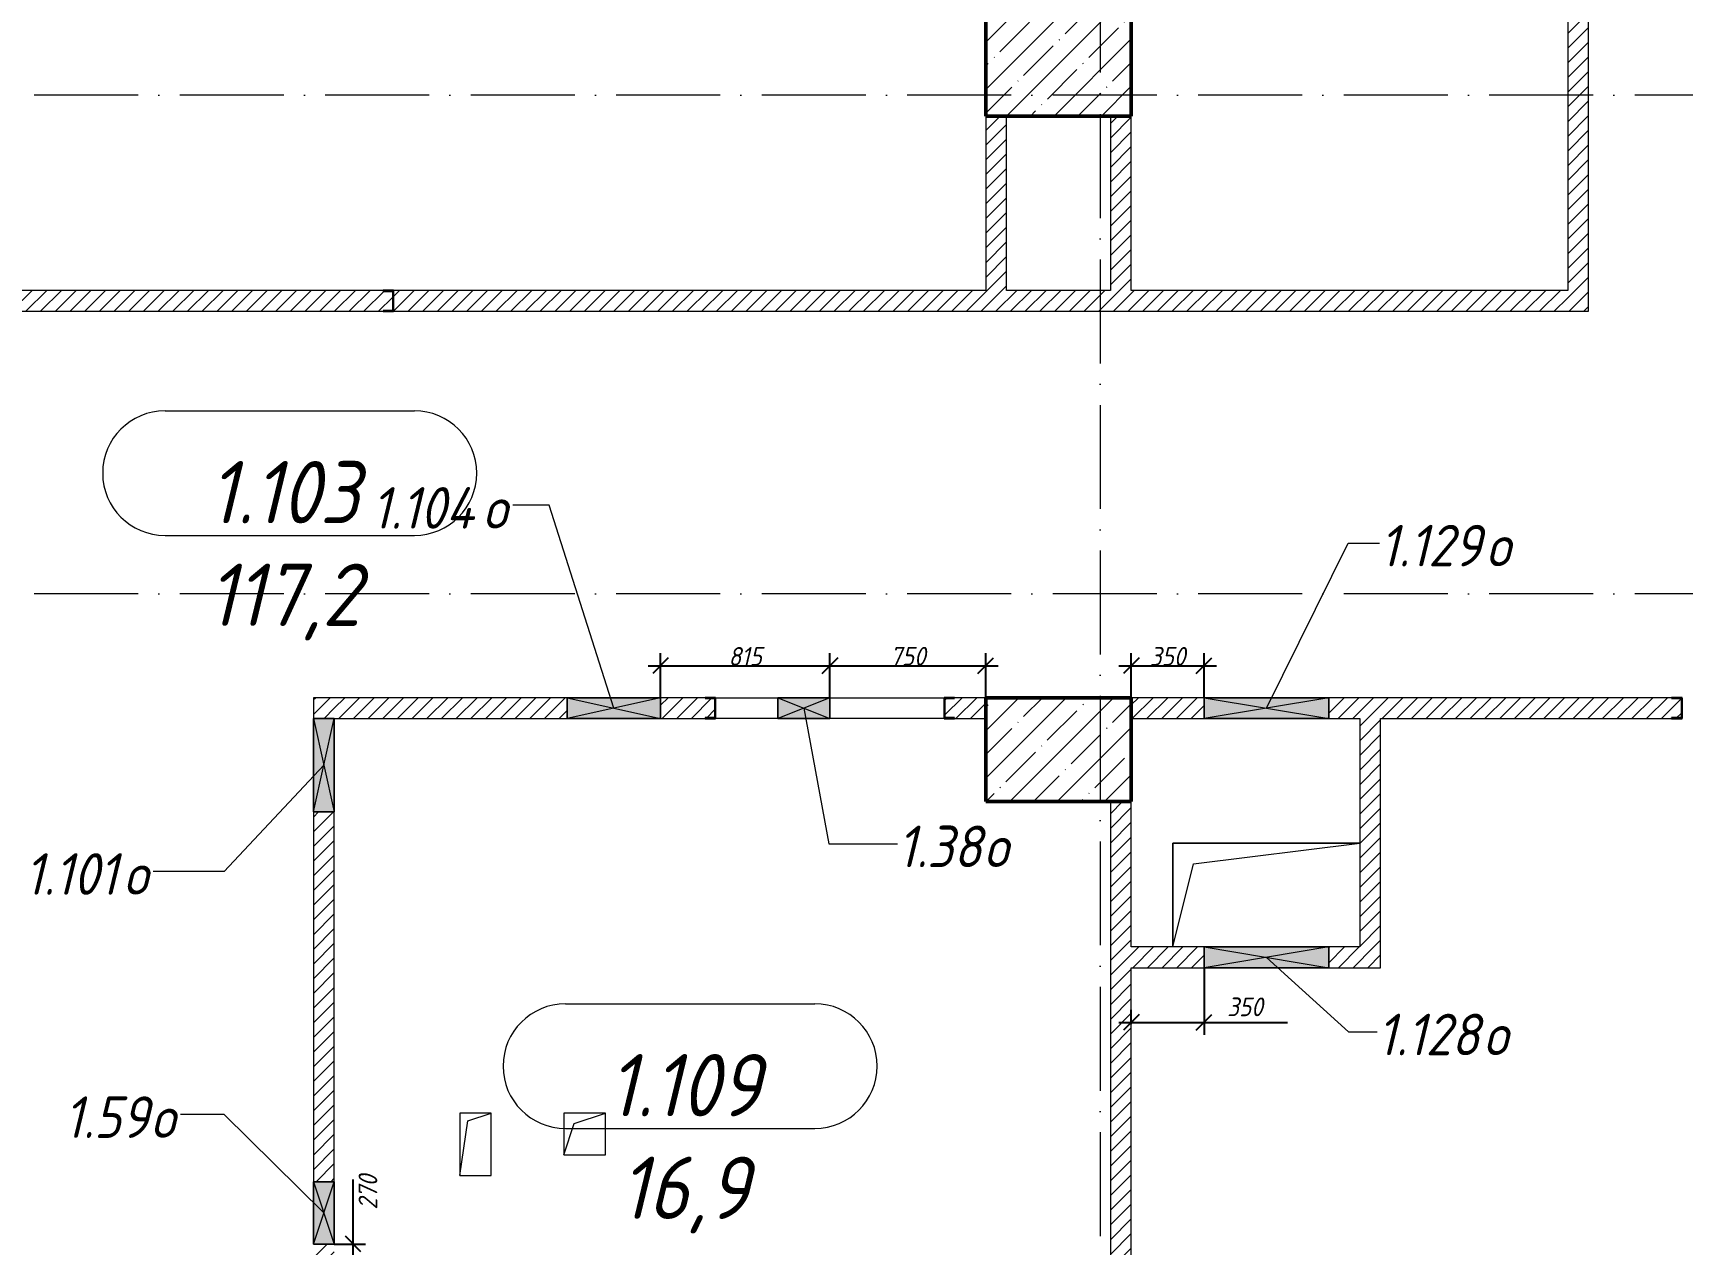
# Model space of a CAD drawing. Header units: millimetres. Extents: x -606178 to 312196, y -19338 to 632709.
# Drawn here: x -341865 to -333931, y 516245 to 522075 of the extents above; entities that cross this region are included whole.
import ezdxf

# ---------------------------------------------------------------- set-up
doc = ezdxf.new("R2010")
doc.units = ezdxf.units.MM
doc.linetypes.add('50_200_ШТРИХ_1Т_ш5_п1_п1_', pattern=[700, 500, -100, 0, -100])
for name, color, linetype, lineweight in [('A-____-____-DIMS', 7, 'Continuous', 9), ('A-DETL-GENF-OTLN', 7, 'Continuous', 9), ('A-FLOR-____-OTLN', 7, 'Continuous', 9), ('A-GENM-____-MCUT', 7, 'Continuous', 25), ('A-GENM-____-OTLN', 7, 'Continuous', 9), ('A-GENM-____-OTLN-1', 7, 'Continuous', 25), ('A-GLAZ-____-IDEN', 7, 'Continuous', 9), ('A-GLAZ-____-OTLN', 7, 'Continuous', 9), ('A-WALL-____-PATT-1', 7, 'Continuous', 9), ('A-WALL-FNSH-MCUT-1', 7, 'Continuous', 9), ('I-WALL-____-OTLN', 7, 'Continuous', 9), ('S-COLS-____-MCUT', 7, 'Continuous', 50), ('S-COLS-____-OTLN', 7, 'Continuous', 9), ('S-GRID-____-OTLN-1', 7, '50_200_ШТРИХ_1Т_ш5_п1_п1_', 9)]:
    doc.layers.add(name, color=color, linetype=linetype, lineweight=lineweight)
doc.layers.add('A-AREA-IDEN-1', color=7, linetype='Continuous', lineweight=9, true_color=0x000000)
doc.styles.add('ISOCPEUR_I', font='isocpeui.ttf', dxfattribs={"width": 0.9, "height": 2.5})
doc.styles.add('ISOCPEUR_I_11', font='isocpeui.ttf', dxfattribs={"width": 0.9, "height": 200})
doc.styles.add('ISOCPEUR_I_7', font='isocpeui.ttf', dxfattribs={"width": 0.9, "height": 90})
doc.dimstyles.new('ISO-1_8_0_9К_СРЕДНИЙ_Кладочные_1', dxfattribs={"dimscale": 304.8, "dimtxt": 89.638306, "dimasz": 0.246063, "dimexe": 0.19685, "dimexo": 0, "dimgap": 0, "dimtad": 1, "dimdec": 3, "dimrnd": 0.001, "dimdsep": 46, "dimtxsty": 'ISOCPEUR_I_7', "dimblk1": 'OBLIQUE', "dimblk2": 'OBLIQUE', "dimsah": 1, "dimcen": 0.09, "dimdle": 0.19685, "dimazin": 0, "dimtfac": 1, "dimtdec": 4, "dimtix": 1, "dimtmove": 0, "dimatfit": 3, "dimfxl": 1, "dimtvp": 1, "dimtolj": 1, "dimtzin": 0, "dimarcsym": 2})
doc.dimstyles.new('ISO-1_8_0_9К_СРЕДНИЙ_Кладочные_2', dxfattribs={"dimscale": 304.8, "dimtxt": 89.638306, "dimasz": 0.246063, "dimexe": 0.19685, "dimexo": 0, "dimgap": 0, "dimtad": 1, "dimdec": 3, "dimrnd": 0.001, "dimdsep": 46, "dimtxsty": 'ISOCPEUR_I_7', "dimblk1": 'OBLIQUE', "dimblk2": 'OBLIQUE', "dimsah": 1, "dimcen": 0.09, "dimdle": 0.19685, "dimazin": 0, "dimtfac": 1, "dimtdec": 4, "dimtix": 1, "dimtmove": 1, "dimatfit": 3, "dimfxl": 1, "dimtvp": 1, "dimtolj": 1, "dimtzin": 0, "dimarcsym": 2})
pattern_1 = [(45, (-425830.77, 451794.26), (-35.35534, 35.35534), [])]

# ---------------------------------------------------------------- blocks, each defined once
blk = doc.blocks.new('BSC_Колонна _Прямоугольная - 500х700-V153-АР1_План отверстий 1 этажа в осях 1-64_Ю-ЯЯ')
at = {"layer": 'S-COLS-____-OTLN'}
h = blk.add_hatch(dxfattribs=at)
h.set_pattern_fill('FP_165', color=256, style=0, pattern_type=2)
h.set_pattern_definition([(315, (-66831.04, 88900), (114.04925, 114.04925), []), (315, (-66831.04, 88785.95), (114.04925, 114.04925), [201.613, -40.323, 3.353, -36.97])])
h.paths.add_polyline_path([(-250, -350), (250, -350), (250, 350), (-250, 350)], flags=0)
at = {"layer": 'S-COLS-____-MCUT'}
for p, q in [((250, 350), (-250, 350)), ((-250, 350), (-250, -350)), ((250, -350), (250, 350)), ((-250, -350), (250, -350))]:
    blk.add_line(p, q, dxfattribs=at)
blk = doc.blocks.new('BSC_Колонна _Прямоугольная - 500х700-V156-АР1_План отверстий 1 этажа в осях 1-64_Ю-ЯЯ')
at = {"layer": 'S-COLS-____-OTLN'}
h = blk.add_hatch(dxfattribs=at)
h.set_pattern_fill('FP_168', color=256, style=0, pattern_type=2)
h.set_pattern_definition([(315, (-70131.04, 88900), (114.04925, 114.04925), []), (315, (-70131.04, 88785.95), (114.04925, 114.04925), [201.613, -40.323, 3.353, -36.97])])
h.paths.add_polyline_path([(-250, -350), (250, -350), (250, 350), (-250, 350)], flags=0)
at = {"layer": 'S-COLS-____-MCUT'}
for p, q in [((250, 350), (-250, 350)), ((-250, 350), (-250, -350)), ((250, -350), (250, 350)), ((-250, -350), (250, -350))]:
    blk.add_line(p, q, dxfattribs=at)
blk = doc.blocks.new('154_Фахверк_СКБ_Швеллер - Тип_100_4010-27789772-АР1_План отверстий 1 этажа в осях 1-64_Ю-ЯЯ')
at = {"layer": 'A-GENM-____-MCUT'}
for p, q in [((175, 50), (125, 50)), ((125, 50), (125, -50)), ((128, 47), (175, 47)), ((128, -47), (128, 47)), ((175, 47), (175, 50)), ((125, -50), (175, -50)), ((175, -47), (128, -47)), ((175, -50), (175, -47))]:
    blk.add_line(p, q, dxfattribs=at)
blk = doc.blocks.new('154_Фахверк_СКБ_Швеллер - Тип_100_3600-27825154-АР1_План отверстий 1 этажа в осях 1-64_Ю-ЯЯ')
at = {"layer": 'A-GENM-____-MCUT'}
for p, q in [((175, 50), (125, 50)), ((125, 50), (125, -50)), ((128, 47), (175, 47)), ((128, -47), (128, 47)), ((175, 47), (175, 50)), ((125, -50), (175, -50)), ((175, -47), (128, -47)), ((175, -50), (175, -47))]:
    blk.add_line(p, q, dxfattribs=at)
blk = doc.blocks.new('AR_Отверстие прямоугольное _в плите_ - AR_Отверстие прямоугольное _в плите_-30459630-АР1_План отверстий 1 этажа в осях 1-64_Ю-ЯЯ')
at = {"layer": 'A-GENM-____-OTLN'}
for p, q in [((75, 150), (-75, 150)), ((-75, 150), (-75, -150)), ((-75, -150), (-37.5, 112.5)), ((-37.5, 112.5), (75, 150)), ((75, -150), (75, 150)), ((-75, -150), (75, -150))]:
    blk.add_line(p, q, dxfattribs=at)
blk = doc.blocks.new('AR_Отверстие прямоугольное _в плите_ - AR_Отверстие прямоугольное _в плите_-30459597-АР1_План отверстий 1 этажа в осях 1-64_Ю-ЯЯ')
at = {"layer": 'A-GENM-____-OTLN'}
for p, q in [((100, 100), (-100, 100)), ((-100, 100), (-100, -100)), ((-50, 50), (100, 100)), ((100, -100), (100, 100)), ((-100, -100), (-50, 50)), ((-100, -100), (100, -100))]:
    blk.add_line(p, q, dxfattribs=at)
blk = doc.blocks.new('AR_Отверстие прямоугольное _в плите_ - AR_Отверстие прямоугольное _в плите_-30552730-АР1_План отверстий 1 этажа в осях 1-64_Ю-ЯЯ')
at = {"layer": 'A-GENM-____-OTLN'}
for p, q in [((450, 250), (-450, 250)), ((-450, 250), (-450, -250)), ((-350, 150), (450, 250)), ((-450, -250), (-350, 150))]:
    blk.add_line(p, q, dxfattribs=at)
blk = doc.blocks.new('AR_Отверстие прямоугольное _в стене__БезПР - AR_Отверстие прямоугольное _в стене__БезПР-36427549-АР1_План отверстий 1 этажа в осях 1-64_Ю-ЯЯ')
at = {"layer": 'A-GLAZ-____-OTLN'}
blk.add_hatch(color=256, dxfattribs=at).paths.add_polyline_path([(300, -50), (300, 50), (-300, 50), (-300, -50)], flags=0)
at = {"layer": 'A-DETL-GENF-OTLN'}
for p, q in [((-300, -50), (-300, 50)), ((-300, 50), (300, 50)), ((300, 50), (-300, -50)), ((-300, 50), (300, -50)), ((300, 50), (-300, 50)), ((-300, 50), (-300, -50)), ((300, 50), (300, -50)), ((300, -50), (300, 50)), ((300, -50), (-300, -50)), ((-300, -50), (300, -50))]:
    blk.add_line(p, q, dxfattribs=at)
at = {"layer": 'A-GLAZ-____-OTLN'}
blk.add_line((300, 50), (-300, 50), dxfattribs=at)
blk = doc.blocks.new('AR_Отверстие прямоугольное _в стене__БезПР - AR_Отверстие прямоугольное _в стене__БезПР-36428202-АР1_План отверстий 1 этажа в осях 1-64_Ю-ЯЯ')
at = {"layer": 'A-GLAZ-____-OTLN'}
blk.add_hatch(color=256, dxfattribs=at).paths.add_polyline_path([(-125, -50), (125, -50), (125, 50), (-125, 50)], flags=0)
at = {"layer": 'A-DETL-GENF-OTLN'}
for p, q in [((-125, -50), (-125, 50)), ((-125, 50), (125, 50)), ((125, 50), (-125, -50)), ((-125, 50), (125, -50)), ((125, 50), (-125, 50)), ((-125, 50), (-125, -50)), ((125, 50), (125, -50)), ((125, -50), (125, 50)), ((125, -50), (-125, -50)), ((-125, -50), (125, -50))]:
    blk.add_line(p, q, dxfattribs=at)
blk = doc.blocks.new('AR_Отверстие прямоугольное _в стене__БезПР - AR_Отверстие прямоугольное _в стене__БезПР-36428433-АР1_План отверстий 1 этажа в осях 1-64_Ю-ЯЯ')
at = {"layer": 'A-GLAZ-____-OTLN'}
blk.add_hatch(color=256, dxfattribs=at).paths.add_polyline_path([(225, -50), (225, 50), (-225, 50), (-225, -50)], flags=0)
at = {"layer": 'A-DETL-GENF-OTLN'}
for p, q in [((-225, -50), (-225, 50)), ((-225, 50), (225, 50)), ((225, 50), (-225, -50)), ((-225, 50), (225, -50)), ((225, 50), (-225, 50)), ((-225, 50), (-225, -50)), ((225, 50), (225, -50)), ((225, -50), (225, 50)), ((225, -50), (-225, -50)), ((-225, -50), (225, -50))]:
    blk.add_line(p, q, dxfattribs=at)
at = {"layer": 'A-GLAZ-____-OTLN'}
blk.add_line((225, 50), (-225, 50), dxfattribs=at)
blk = doc.blocks.new('AR_Отверстие прямоугольное _в стене__БезПР - AR_Отверстие прямоугольное _в стене__БезПР-36428450-АР1_План отверстий 1 этажа в осях 1-64_Ю-ЯЯ')
at = {"layer": 'A-GLAZ-____-OTLN'}
blk.add_hatch(color=256, dxfattribs=at).paths.add_polyline_path([(300, -50), (300, 50), (-300, 50), (-300, -50)], flags=0)
at = {"layer": 'A-DETL-GENF-OTLN'}
for p, q in [((-300, -50), (-300, 50)), ((-300, 50), (300, 50)), ((300, 50), (-300, -50)), ((-300, 50), (300, -50)), ((300, 50), (-300, 50)), ((-300, 50), (-300, -50)), ((300, 50), (300, -50)), ((300, -50), (300, 50)), ((300, -50), (-300, -50)), ((-300, -50), (300, -50))]:
    blk.add_line(p, q, dxfattribs=at)
at = {"layer": 'A-GLAZ-____-OTLN'}
blk.add_line((300, 50), (-300, 50), dxfattribs=at)
blk = doc.blocks.new('AR_Отверстие прямоугольное _в стене__БезПР - AR_Отверстие прямоугольное _в стене__БезПР-36428569-АР1_План отверстий 1 этажа в осях 1-64_Ю-ЯЯ')
at = {"layer": 'A-GLAZ-____-OTLN'}
blk.add_hatch(color=256, dxfattribs=at).paths.add_polyline_path([(-225, -50), (225, -50), (225, 50), (-225, 50)], flags=0)
at = {"layer": 'A-DETL-GENF-OTLN'}
for p, q in [((-225, -50), (-225, 50)), ((-225, 50), (225, 50)), ((225, 50), (-225, -50)), ((-225, 50), (225, -50)), ((225, 50), (-225, 50)), ((-225, 50), (-225, -50)), ((225, 50), (225, -50)), ((225, -50), (225, 50)), ((225, -50), (-225, -50)), ((-225, -50), (225, -50))]:
    blk.add_line(p, q, dxfattribs=at)
at = {"layer": 'A-GLAZ-____-OTLN'}
blk.add_line((225, 50), (-225, 50), dxfattribs=at)
blk = doc.blocks.new('AR_Отверстие прямоугольное _в стене__БезПР - AR_Отверстие прямоугольное _в стене__БезПР-36427571-АР1_План отверстий 1 этажа в осях 1-64_Ю-ЯЯ')
at = {"layer": 'A-GLAZ-____-OTLN'}
blk.add_hatch(color=256, dxfattribs=at).paths.add_polyline_path([(150, -50), (150, 50), (-150, 50), (-150, -50)], flags=0)
at = {"layer": 'A-DETL-GENF-OTLN'}
for p, q in [((-150, -50), (-150, 50)), ((-150, 50), (150, 50)), ((150, 50), (-150, -50)), ((-150, 50), (150, -50)), ((150, 50), (-150, 50)), ((-150, 50), (-150, -50)), ((150, 50), (150, -50)), ((150, -50), (150, 50)), ((150, -50), (-150, -50)), ((-150, -50), (150, -50))]:
    blk.add_line(p, q, dxfattribs=at)
at = {"layer": 'A-GLAZ-____-OTLN'}
blk.add_line((150, 50), (-150, 50), dxfattribs=at)
blk = doc.blocks.new('_Oblique')
at = {"color": 0, "linetype": 'ByBlock', "lineweight": -2}
blk.add_line((-0.5, -0.5), (0.5, 0.5), dxfattribs=at)
blk = doc.blocks.new('*D4553')
at = {"layer": 'A-____-____-DIMS', "color": 0, "lineweight": -2, "transparency": 16777216}
for p, q in [((-338845.8, 518875.3), (-338845.8, 519089.4)), ((-338030.8, 518875.3), (-338030.8, 519089.4)), ((-338905.8, 519029.4), (-337970.8, 519029.4))]:
    blk.add_line(p, q, dxfattribs=at)
at = {"layer": 'Defpoints', "color": 0, "transparency": 16777216}
for p in [(-338030.8, 519029.4), (-338845.8, 518875.3), (-338030.8, 518875.3)]:
    blk.add_point(p, dxfattribs=at)
at = {"layer": 'A-____-____-DIMS', "color": 0, "lineweight": -2, "transparency": 16777216, "xscale": 75, "yscale": 75, "zscale": 75, "rotation": 180}
blk.add_blockref('_Oblique', (-338845.8, 519029.4), dxfattribs=at)
at = {"layer": 'A-____-____-DIMS', "color": 0, "lineweight": -2, "transparency": 16777216, "xscale": 75, "yscale": 75, "zscale": 75}
blk.add_blockref('_Oblique', (-338030.8, 519029.4), dxfattribs=at)
at = {"layer": 'A-____-____-DIMS', "color": 0, "transparency": 16777216, "insert": (-338438.3, 519074.4), "char_height": 90, "width": 368.207, "attachment_point": 5, "style": 'ISOCPEUR_I_7'}
blk.add_mtext('\\A1;815', dxfattribs=at)
blk = doc.blocks.new('*D4554')
at = {"layer": 'A-____-____-DIMS', "color": 0, "lineweight": -2, "transparency": 16777216}
for p, q in [((-338030.8, 518875.3), (-338030.8, 519089.4)), ((-337280.8, 518875.3), (-337280.8, 519089.4)), ((-338090.8, 519029.4), (-337220.8, 519029.4))]:
    blk.add_line(p, q, dxfattribs=at)
at = {"layer": 'Defpoints', "color": 0, "transparency": 16777216}
for p in [(-337280.8, 519029.4), (-338030.8, 518875.3), (-337280.8, 518875.3)]:
    blk.add_point(p, dxfattribs=at)
at = {"layer": 'A-____-____-DIMS', "color": 0, "lineweight": -2, "transparency": 16777216, "xscale": 75, "yscale": 75, "zscale": 75, "rotation": 180}
blk.add_blockref('_Oblique', (-338030.8, 519029.4), dxfattribs=at)
at = {"layer": 'A-____-____-DIMS', "color": 0, "lineweight": -2, "transparency": 16777216, "xscale": 75, "yscale": 75, "zscale": 75}
blk.add_blockref('_Oblique', (-337280.8, 519029.4), dxfattribs=at)
at = {"layer": 'A-____-____-DIMS', "color": 0, "transparency": 16777216, "insert": (-337655.8, 519075), "char_height": 90, "width": 409.578, "attachment_point": 5, "style": 'ISOCPEUR_I_7'}
blk.add_mtext('\\A1;750', dxfattribs=at)
blk = doc.blocks.new('*D4555')
at = {"layer": 'A-____-____-DIMS', "color": 0, "lineweight": -2, "transparency": 16777216}
for p, q in [((-336580.8, 518875.3), (-336580.8, 519089.4)), ((-336230.8, 518875.3), (-336230.8, 519089.4)), ((-336640.8, 519029.4), (-336170.8, 519029.4))]:
    blk.add_line(p, q, dxfattribs=at)
at = {"layer": 'Defpoints', "color": 0, "transparency": 16777216}
for p in [(-336230.8, 519029.4), (-336580.8, 518875.3), (-336230.8, 518875.3)]:
    blk.add_point(p, dxfattribs=at)
at = {"layer": 'A-____-____-DIMS', "color": 0, "lineweight": -2, "transparency": 16777216, "xscale": 75, "yscale": 75, "zscale": 75, "rotation": 180}
blk.add_blockref('_Oblique', (-336580.8, 519029.4), dxfattribs=at)
at = {"layer": 'A-____-____-DIMS', "color": 0, "lineweight": -2, "transparency": 16777216, "xscale": 75, "yscale": 75, "zscale": 75}
blk.add_blockref('_Oblique', (-336230.8, 519029.4), dxfattribs=at)
at = {"layer": 'A-____-____-DIMS', "color": 0, "transparency": 16777216, "insert": (-336405.8, 519074.4), "char_height": 90, "width": 409.578, "attachment_point": 5, "style": 'ISOCPEUR_I_7'}
blk.add_mtext('\\A1;350', dxfattribs=at)
blk = doc.blocks.new('*D4556')
at = {"layer": 'A-____-____-DIMS', "color": 0, "lineweight": -2, "transparency": 16777216}
for p, q in [((-336230.8, 517575.3), (-336230.8, 517252.1)), ((-336580.8, 517303), (-336580.8, 517372.1)), ((-336640.8, 517312.1), (-336230.8, 517312.1)), ((-336230.8, 517312.1), (-335828.7, 517312.1))]:
    blk.add_line(p, q, dxfattribs=at)
at = {"layer": 'Defpoints', "color": 0, "transparency": 16777216}
for p in [(-336230.8, 517575.3), (-336580.8, 517303), (-336230.8, 517312.1)]:
    blk.add_point(p, dxfattribs=at)
at = {"layer": 'A-____-____-DIMS', "color": 0, "lineweight": -2, "transparency": 16777216, "xscale": 75, "yscale": 75, "zscale": 75, "rotation": 180}
blk.add_blockref('_Oblique', (-336580.8, 517312.1), dxfattribs=at)
at = {"layer": 'A-____-____-DIMS', "color": 0, "lineweight": -2, "transparency": 16777216, "xscale": 75, "yscale": 75, "zscale": 75}
blk.add_blockref('_Oblique', (-336230.8, 517312.1), dxfattribs=at)
at = {"layer": 'A-____-____-DIMS', "color": 0, "transparency": 16777216, "insert": (-336119.5, 517432.1), "char_height": 90, "width": 409.578, "attachment_point": 1, "line_spacing_factor": 1.149209, "style": 'ISOCPEUR_I_7'}
blk.add_mtext('\\A1;350', dxfattribs=at)
blk = doc.blocks.new('*D4557')
at = {"layer": 'A-____-____-DIMS', "color": 0, "lineweight": -2, "transparency": 16777216}
for p, q in [((-340324.8, 516245.3), (-340324.8, 516555.7)), ((-340324.8, 515975.3), (-340324.8, 516305.3)), ((-340415.8, 516245.3), (-340264.8, 516245.3)), ((-340017.6, 515975.3), (-340384.8, 515975.3))]:
    blk.add_line(p, q, dxfattribs=at)
at = {"layer": 'Defpoints', "color": 0, "transparency": 16777216}
for p in [(-340415.8, 516245.3), (-340324.8, 515975.3), (-340017.6, 515975.3)]:
    blk.add_point(p, dxfattribs=at)
at = {"layer": 'A-____-____-DIMS', "color": 0, "lineweight": -2, "transparency": 16777216, "xscale": 75, "yscale": 75, "zscale": 75}
for p, rotation in [((-340324.8, 516245.3), 90), ((-340324.8, 515975.3), 270)]:
    blk.add_blockref('_Oblique', p, dxfattribs=dict(at, rotation=rotation))
at = {"layer": 'A-____-____-DIMS', "color": 0, "transparency": 16777216, "insert": (-340298.8, 516410.9), "char_height": 90, "width": 409.578, "attachment_point": 1, "rotation": 90, "line_spacing_factor": 1.149209, "style": 'ISOCPEUR_I_7'}
blk.add_mtext('\\A1;270', dxfattribs=at)
blk = doc.blocks.new('AAR_СКБ_Марка_помещения_1_5 ммп - Номер _ Площадь-27962135-АИ_План этажа_Стены_1')
at = {"layer": 'A-AREA-IDEN-1'}
for p, q in [((-2.987, 3), (3.013, 3)), ((-2.987, 0), (3.013, 0))]:
    blk.add_line(p, q, dxfattribs=at)
for centre, start, end in [((-2.987, 1.5), 90, 270), ((3.013, 1.5), 270, 90)]:
    blk.add_arc(centre, 1.5, start, end, dxfattribs=at)

msp = doc.modelspace()

# ---------------------------------------------------------------- hatches: boundary and pattern name
at = {"layer": 'A-WALL-____-PATT-1'}
h = msp.add_hatch(dxfattribs=at)
h.set_pattern_fill('FP_5', color=256, style=0, pattern_type=2)
h.set_pattern_definition(pattern_1)
h.paths.add_polyline_path([(-334480.7712, 520735.3011), (-334380.7712, 520735.3011), (-334380.7712, 522385.3011), (-334383.7712, 522385.3011), (-334383.7712, 522432.3011), (-334477.7712, 522432.3011), (-334477.7712, 522385.3011), (-334480.7712, 522385.3011), (-334480.7712, 520835.3011)], flags=0)
h.paths.add_polyline_path([(-334477.7712, 523538.3011), (-334383.7712, 523538.3011), (-334383.7712, 523585.3011), (-334380.7712, 523585.3011), (-334380.7712, 524885.3011), (-334383.7712, 524885.3011), (-334383.7712, 524932.3011), (-334477.7712, 524932.3011), (-334477.7712, 524885.3011), (-334480.7712, 524885.3011), (-334480.7712, 523585.3011), (-334477.7712, 523585.3011)], flags=0)
h.paths.add_polyline_path([(-334380.7712, 524935.3011), (-334381.2613, 527425.3011), (-334480.7712, 527425.3011), (-334480.7712, 524935.3011), (-334383.7712, 524935.3011)], flags=0)
h = msp.add_hatch(dxfattribs=at)
h.set_pattern_fill('FP_5', color=256, style=0, pattern_type=2)
h.set_pattern_definition(pattern_1)
h.paths.add_polyline_path([(-337180.7712, 520835.3011), (-337180.7712, 521675.3011), (-337280.7712, 521675.3011), (-337280.7712, 520835.3011)], flags=0)
h = msp.add_hatch(dxfattribs=at)
h.set_pattern_fill('FP_5', color=256, style=0, pattern_type=2)
h.set_pattern_definition(pattern_1)
h.paths.add_polyline_path([(-336580.7712, 520835.3011), (-336580.7712, 521674.9536), (-336680.7712, 521674.9536), (-336680.7712, 520835.3011)], flags=0)
h = msp.add_hatch(dxfattribs=at)
h.set_pattern_fill('FP_5', color=256, style=0, pattern_type=2)
h.set_pattern_definition(pattern_1)
h.paths.add_polyline_path([(-334480.7712, 520735.3011), (-334480.7712, 520835.3011), (-340130.7712, 520835.3011), (-340130.7712, 520735.3011), (-337471.1465, 520735.3011)], flags=0)
h.paths.add_polyline_path([(-340180.7712, 520735.3011), (-340180.7712, 520738.3011), (-340133.7712, 520738.3011), (-340133.7712, 520832.3011), (-340180.7712, 520832.3011), (-340180.7712, 520835.3011), (-343030.7712, 520835.3011), (-343030.7712, 520735.3011), (-341006.1479, 520735.3011)], flags=0)
h = msp.add_hatch(dxfattribs=at)
h.set_pattern_fill('FP_5', color=256, style=0, pattern_type=2)
h.set_pattern_definition(pattern_1)
h.paths.add_polyline_path([(-340515.7712, 515174.9536), (-340415.7712, 515174.9536), (-340415.7712, 516245.3011), (-340515.7712, 516245.3011), (-340515.7712, 515476.0575)], flags=0)
h.paths.add_polyline_path([(-340435.4264, 516545.3011), (-340415.7712, 516545.3011), (-340415.7712, 518325.3011), (-340515.7712, 518325.3011), (-340515.7712, 516545.3011)], flags=0)
h.paths.add_polyline_path([(-340512.3229, 518775.3011), (-340415.7712, 518775.3011), (-340415.7712, 518875.3011), (-340515.7712, 518875.3011), (-340515.7712, 518775.3011)], flags=0)
h = msp.add_hatch(dxfattribs=at)
h.set_pattern_fill('FP_5', color=256, style=0, pattern_type=2)
h.set_pattern_definition(pattern_1)
h.paths.add_polyline_path([(-338630.7712, 518775.3011), (-338630.7712, 518778.3011), (-338583.7712, 518778.3011), (-338583.7712, 518872.3011), (-338630.7712, 518872.5763), (-338630.7712, 518875.3011), (-338845.7712, 518875.3011), (-338845.7712, 518775.3011)], flags=0)
h.paths.add_polyline_path([(-337280.7712, 518775.3011), (-337280.7712, 518875.3011), (-337430.7712, 518875.3011), (-337430.7712, 518872.3011), (-337477.7712, 518872.3011), (-337477.7712, 518778.3011), (-337430.7712, 518778.3011), (-337430.7712, 518775.3011)], flags=0)
h.paths.add_polyline_path([(-339295.7712, 518775.3011), (-339295.7712, 518875.3011), (-340415.7712, 518875.3011), (-340415.7712, 518775.3011)], flags=0)
h = msp.add_hatch(dxfattribs=at)
h.set_pattern_fill('FP_5', color=256, style=0, pattern_type=2)
h.set_pattern_definition(pattern_1)
h.paths.add_polyline_path([(-331080.7712, 518775.3011), (-331080.7712, 518875.3011), (-332480.7712, 518875.3011), (-332480.7712, 518872.3011), (-332527.7712, 518872.3011), (-332527.7712, 518778.3011), (-332480.7712, 518778.3011), (-332480.7712, 518775.3011), (-332430.7712, 518775.3011)], flags=0)
h.paths.add_polyline_path([(-333980.7712, 518775.3011), (-333980.7712, 518778.3011), (-333933.7712, 518778.3011), (-333933.7712, 518872.3011), (-333980.7712, 518872.3011), (-333980.7712, 518875.3011), (-335630.7712, 518875.3011), (-335630.7712, 518775.3011), (-335380.7712, 518775.3011)], flags=0)
h.paths.add_polyline_path([(-336580.7712, 518775.3011), (-336230.7712, 518775.3011), (-336230.7712, 518875.3011), (-336580.7712, 518875.3011)], flags=0)
h = msp.add_hatch(dxfattribs=at)
h.set_pattern_fill('FP_5', color=256, style=0, pattern_type=2)
h.set_pattern_definition(pattern_1)
h.paths.add_polyline_path([(-335380.7712, 517675.3011), (-335380.7712, 518775.3011), (-335480.7712, 518775.3011), (-335480.7712, 517675.3011)], flags=0)
h = msp.add_hatch(dxfattribs=at)
h.set_pattern_fill('FP_5', color=256, style=0, pattern_type=2)
h.set_pattern_definition(pattern_1)
h.paths.add_polyline_path([(-336680.7712, 515525.3011), (-336580.7712, 515525.3011), (-336580.7712, 518375.3011), (-336680.7712, 518375.3011), (-336680.7712, 515725.3011)], flags=0)
h = msp.add_hatch(dxfattribs=at)
h.set_pattern_fill('FP_5', color=256, style=0, pattern_type=2)
h.set_pattern_definition(pattern_1)
h.paths.add_polyline_path([(-335380.7712, 517575.3011), (-335380.7712, 517675.3011), (-335630.7712, 517675.3011), (-335630.7712, 517575.3011)], flags=0)
h.paths.add_polyline_path([(-336580.7712, 517575.3011), (-336230.7712, 517575.3011), (-336230.7712, 517675.3011), (-336580.7712, 517675.3011)], flags=0)

# ---------------------------------------------------------------- linework, layer by layer
at = {"layer": 'A-FLOR-____-OTLN'}
for p, q in [((-336380.7712, 518175.3011), (-335480.7712, 518175.3011)), ((-336380.7712, 517675.3011), (-336380.7712, 518175.3011))]:
    msp.add_line(p, q, dxfattribs=at)
at = {"layer": 'A-GLAZ-____-IDEN'}
for p, q in [((-339381.1814, 519801.4904), (-339556.853, 519801.4904)), ((-339070.7712, 518825.3011), (-339381.1814, 519801.4904)), ((-335930.7712, 518825.3011), (-335537.8448, 519619.9144)), ((-335537.8448, 519619.9144), (-335385.5736, 519619.9144)), ((-338155.7712, 518825.3011), (-338035.8284, 518171.8936)), ((-340465.7712, 518550.3011), (-340946.1085, 518039.1384)), ((-338035.8284, 518171.8936), (-337706.0612, 518171.8936)), ((-340946.1085, 518039.1384), (-341286.5323, 518039.1384)), ((-335930.7712, 517625.3011), (-335536.0952, 517266.3804)), ((-335536.0952, 517266.3804), (-335397.4693, 517266.3804)), ((-340946.1085, 516868.53), (-341155.6399, 516868.53)), ((-340465.7712, 516395.3011), (-340946.1085, 516868.53))]:
    msp.add_line(p, q, dxfattribs=at)
at = {"layer": 'A-WALL-FNSH-MCUT-1'}
for p, q in [((-334480.7712, 522385.3011), (-334480.7712, 520835.3011)), ((-334380.7712, 520735.3011), (-334380.7712, 522385.3011)), ((-337280.7712, 521675.3011), (-337280.7712, 520835.3011)), ((-337180.7712, 520835.3011), (-337180.7712, 521675.3011)), ((-336680.7712, 521674.9536), (-336680.7712, 520835.3011)), ((-336580.7712, 521674.9536), (-336680.7712, 521674.9536)), ((-336580.7712, 520835.3011), (-336580.7712, 521674.9536)), ((-340180.7712, 520835.3011), (-342930.7712, 520835.3011)), ((-337280.7712, 520835.3011), (-340130.7712, 520835.3011)), ((-336680.7712, 520835.3011), (-337180.7712, 520835.3011)), ((-334480.7712, 520835.3011), (-336580.7712, 520835.3011)), ((-343030.7712, 520735.3011), (-340180.7712, 520735.3011)), ((-340130.7712, 520735.3011), (-334380.7712, 520735.3011)), ((-339295.7712, 518875.3011), (-340515.7712, 518875.3011)), ((-340515.7712, 518875.3011), (-340515.7712, 518775.3011)), ((-338630.7712, 518875.3011), (-338845.7712, 518875.3011)), ((-337280.7712, 518875.3011), (-337430.7712, 518875.3011)), ((-336230.7712, 518875.3011), (-336580.7712, 518875.3011)), ((-333980.7712, 518875.3011), (-335630.7712, 518875.3011)), ((-340415.7712, 518775.3011), (-339295.7712, 518775.3011)), ((-338845.7712, 518775.3011), (-338630.7712, 518775.3011)), ((-337430.7712, 518775.3011), (-337280.7712, 518775.3011)), ((-336580.7712, 518775.3011), (-336230.7712, 518775.3011)), ((-335630.7712, 518775.3011), (-335480.7712, 518775.3011)), ((-335480.7712, 518775.3011), (-335480.7712, 517675.3011)), ((-335380.7712, 517575.3011), (-335380.7712, 518775.3011)), ((-335380.7712, 518775.3011), (-333980.7712, 518775.3011)), ((-336680.7712, 518375.3011), (-336680.7712, 515825.3011)), ((-336580.7712, 517675.3011), (-336580.7712, 518375.3011)), ((-340515.7712, 518325.3011), (-340515.7712, 516545.3011)), ((-340415.7712, 516545.3011), (-340415.7712, 518325.3011)), ((-336230.7712, 517675.3011), (-336580.7712, 517675.3011)), ((-335480.7712, 517675.3011), (-335630.7712, 517675.3011)), ((-336580.7712, 517575.3011), (-336230.7712, 517575.3011)), ((-336580.7712, 515525.3011), (-336580.7712, 517575.3011)), ((-335630.7712, 517575.3011), (-335380.7712, 517575.3011))]:
    msp.add_line(p, q, dxfattribs=at)
at = {"layer": 'I-WALL-____-OTLN'}
for p, q in [((-338580.7712, 518875.3011), (-338280.7712, 518875.3011)), ((-338030.7712, 518875.3011), (-337480.7712, 518875.3011)), ((-338280.7712, 518775.3011), (-338580.7712, 518775.3011)), ((-337480.7712, 518775.3011), (-338030.7712, 518775.3011))]:
    msp.add_line(p, q, dxfattribs=at)
at = {"layer": 'S-GRID-____-OTLN-1'}
for p, q in [((-336730.7712, 542687.1106), (-336730.7712, 491375.8881)), ((-321756.3646, 521775.3011), (-376588.7535, 521775.3011)), ((-321756.3646, 519375.3011), (-430499.5414, 519375.3011))]:
    msp.add_line(p, q, dxfattribs=at)

# ---------------------------------------------------------------- block references
at = {"layer": 'A-AREA-IDEN-1', "xscale": 199.9999999999999, "yscale": 199.9999999999999, "zscale": 199.9999999999999}
for p in [(-340632.5792, 519656.3657), (-338705.9052, 516801.7044)]:
    msp.add_blockref('AAR_СКБ_Марка_помещения_1_5 ммп - Номер _ Площадь-27962135-АИ_План этажа_Стены_1', p, dxfattribs=at)
at = {"layer": 'A-GENM-____-OTLN'}
for name, p in [('AR_Отверстие прямоугольное _в плите_ - AR_Отверстие прямоугольное _в плите_-30552730-АР1_План отверстий 1 этажа в осях 1-64_Ю-ЯЯ', (-335930.7712, 517925.3011)), ('AR_Отверстие прямоугольное _в плите_ - AR_Отверстие прямоугольное _в плите_-30459630-АР1_План отверстий 1 этажа в осях 1-64_Ю-ЯЯ', (-339735.7712, 516725.3011)), ('AR_Отверстие прямоугольное _в плите_ - AR_Отверстие прямоугольное _в плите_-30459597-АР1_План отверстий 1 этажа в осях 1-64_Ю-ЯЯ', (-339210.7712, 516775.3011))]:
    msp.add_blockref(name, p, dxfattribs=at)
at = {"layer": 'A-GENM-____-OTLN-1', "rotation": 180}
for name, p in [('154_Фахверк_СКБ_Швеллер - Тип_100_4010-27789772-АР1_План отверстий 1 этажа в осях 1-64_Ю-ЯЯ', (-340005.7712, 520785.3011)), ('154_Фахверк_СКБ_Швеллер - Тип_100_3600-27825154-АР1_План отверстий 1 этажа в осях 1-64_Ю-ЯЯ', (-338455.7712, 518825.3011)), ('154_Фахверк_СКБ_Швеллер - Тип_100_4010-27789772-АР1_План отверстий 1 этажа в осях 1-64_Ю-ЯЯ', (-333805.7712, 518825.3011))]:
    msp.add_blockref(name, p, dxfattribs=at)
at = {"layer": 'A-GENM-____-OTLN-1'}
msp.add_blockref('154_Фахверк_СКБ_Швеллер - Тип_100_3600-27825154-АР1_План отверстий 1 этажа в осях 1-64_Ю-ЯЯ', (-337605.7712, 518825.3011), dxfattribs=at)
at = {"layer": 'A-GLAZ-____-OTLN'}
for name, p in [('AR_Отверстие прямоугольное _в стене__БезПР - AR_Отверстие прямоугольное _в стене__БезПР-36428433-АР1_План отверстий 1 этажа в осях 1-64_Ю-ЯЯ', (-339070.7712, 518825.3011)), ('AR_Отверстие прямоугольное _в стене__БезПР - AR_Отверстие прямоугольное _в стене__БезПР-36428202-АР1_План отверстий 1 этажа в осях 1-64_Ю-ЯЯ', (-338155.7712, 518825.3011)), ('AR_Отверстие прямоугольное _в стене__БезПР - AR_Отверстие прямоугольное _в стене__БезПР-36427549-АР1_План отверстий 1 этажа в осях 1-64_Ю-ЯЯ', (-335930.7712, 518825.3011)), ('AR_Отверстие прямоугольное _в стене__БезПР - AR_Отверстие прямоугольное _в стене__БезПР-36428450-АР1_План отверстий 1 этажа в осях 1-64_Ю-ЯЯ', (-335930.7712, 517625.3011))]:
    msp.add_blockref(name, p, dxfattribs=at)
at = {"layer": 'A-GLAZ-____-OTLN', "rotation": 89.99999999999984}
for name, p in [('AR_Отверстие прямоугольное _в стене__БезПР - AR_Отверстие прямоугольное _в стене__БезПР-36428569-АР1_План отверстий 1 этажа в осях 1-64_Ю-ЯЯ', (-340465.7712, 518550.3011)), ('AR_Отверстие прямоугольное _в стене__БезПР - AR_Отверстие прямоугольное _в стене__БезПР-36427571-АР1_План отверстий 1 этажа в осях 1-64_Ю-ЯЯ', (-340465.7712, 516395.3011))]:
    msp.add_blockref(name, p, dxfattribs=at)
at = {"layer": 'S-COLS-____-OTLN', "rotation": 89.9999999999999}
for name, p in [('BSC_Колонна _Прямоугольная - 500х700-V156-АР1_План отверстий 1 этажа в осях 1-64_Ю-ЯЯ', (-336930.7712, 521925.3011)), ('BSC_Колонна _Прямоугольная - 500х700-V153-АР1_План отверстий 1 этажа в осях 1-64_Ю-ЯЯ', (-336930.7712, 518625.3011))]:
    msp.add_blockref(name, p, dxfattribs=at)

# ---------------------------------------------------------------- texts
at = {"layer": 'A-AREA-IDEN-1', "char_height": 300, "attachment_point": 8, "line_spacing_factor": 1.139951, "style": 'ISOCPEUR_I'}
for s, insert, width in [('\\pxqc,t8.46667,16.93333,25.4,33.86667,42.33333,50.8,59.26667,67.73333,76.2,84.66667,93.13333,101.6,110.06667,118.53333,127,135.46667,143.93333,152.4,160.86667,169.33333,177.8,186.26667,194.73333,203.2,211.66667,220.13333,228.6,237.06667,245.53333,254,262.46667,270.93333;{1.103}', (-340658.0082, 519714.6955), 846), ('\\pxqc,t8.46667,16.93333,25.4,33.86667,42.33333,50.8,59.26667,67.73333,76.2,84.66667,93.13333,101.6,110.06667,118.53333,127,135.46667,143.93333,152.4,160.86667,169.33333,177.8,186.26667,194.73333,203.2,211.66667,220.13333,228.6,237.06667,245.53333,254,262.46667,270.93333;{117,2}', (-340658.0082, 519150.7476), 860), ('\\pxqc,t8.46667,16.93333,25.4,33.86667,42.33333,50.8,59.26667,67.73333,76.2,84.66667,93.13333,101.6,110.06667,118.53333,127,135.46667,143.93333,152.4,160.86667,169.33333,177.8,186.26667,194.73333,203.2,211.66667,220.13333,228.6,237.06667,245.53333,254,262.46667,270.93333;{1.109}', (-338731.3342, 516860.0342), 846), ('\\pxqc,t8.46667,16.93333,25.4,33.86667,42.33333,50.8,59.26667,67.73333,76.2,84.66667,93.13333,101.6,110.06667,118.53333,127,135.46667,143.93333,152.4,160.86667,169.33333,177.8,186.26667,194.73333,203.2,211.66667,220.13333,228.6,237.06667,245.53333,254,262.46667,270.93333;{16,9}', (-338731.3342, 516296.0863), 702)]:
    msp.add_mtext(s, dxfattribs=dict(at, insert=insert, width=width))
at = {"layer": 'A-GLAZ-____-IDEN', "char_height": 200, "attachment_point": 1, "style": 'ISOCPEUR_I_11'}
for s, insert, width in [('1.104', (-340236.0106, 519889.105), 649.366875), ('\\fISOCPEUR|b0|i1|c204|p34|;\\W.9;о', (-339700.2293, 519889.105), 158.734125), ('1.129', (-335385.5736, 519707.529), 620.506125), ('\\fISOCPEUR|b0|i1|c204|p34|;\\W.9;о', (-334873.6048, 519707.529), 158.734125), ('1.38', (-337706.0612, 518259.5082), 505.063125), ('1.101', (-341905.3828, 518126.753), 577.215), ('\\fISOCPEUR|b0|i1|c204|p34|;\\W.9;о', (-337289.3424, 518259.5082), 158.734125), ('\\fISOCPEUR|b0|i1|c204|p34|;\\W.9;о', (-341429.1328, 518126.753), 158.734125), ('1.128', (-335397.4693, 517353.995), 620.506125), ('\\fISOCPEUR|b0|i1|c204|p34|;\\W.9;о', (-334885.5005, 517353.995), 158.734125), ('1.59', (-341715.0915, 516956.1446), 505.063125), ('\\fISOCPEUR|b0|i1|c204|p34|;\\W.9;о', (-341298.3727, 516956.1446), 158.734125)]:
    msp.add_mtext(s, dxfattribs=dict(at, insert=insert, width=width))

# ---------------------------------------------------------------- dimensions: what is measured, and where the dimension line sits
at = {"layer": 'A-____-____-DIMS'}
for base, p1, p2, override, picture, middle in [((-338030.7712, 519029.4216), (-338845.7712, 518875.3011), (-338030.7712, 518875.3011), {"dimpost": '<>', "dimfxl": 815}, '*D4553', (-338438.2712, 519074.4216)), ((-337280.7712, 519029.4216), (-338030.7712, 518875.3011), (-337280.7712, 518875.3011), {"dimpost": '<>', "dimfxl": 750}, '*D4554', (-337655.7712, 519075.0012)), ((-336230.7712, 519029.4216), (-336580.7712, 518875.3011), (-336230.7712, 518875.3011), {"dimpost": '<>', "dimfxl": 350}, '*D4555', (-336405.7712, 519074.4216))]:
    dim = msp.add_linear_dim(base=base, p1=p1, p2=p2, dimstyle='ISO-1_8_0_9К_СРЕДНИЙ_Кладочные_2', override=override, dxfattribs=at)
    dim.commit()
    dim.dimension.update_dxf_attribs({"geometry": picture, "text_midpoint": middle})
dim = msp.add_linear_dim(base=(-336230.7712, 517312.0972), p1=(-336580.7712, 517303.0012), p2=(-336230.7712, 517575.3011), dimstyle='ISO-1_8_0_9К_СРЕДНИЙ_Кладочные_1', override={"dimpost": '<>', "dimfxl": 443.44925}, dxfattribs=at)
dim.commit()
dim.dimension.update_dxf_attribs({"geometry": '*D4556', "text_midpoint": (-335914.7516, 517312.0972), "dimtype": 160})
dim = msp.add_linear_dim(base=(-340324.8367, 515975.3011), p1=(-340415.7712, 516245.3011), p2=(-340017.5768, 515975.3011), angle=90, dimstyle='ISO-1_8_0_9К_СРЕДНИЙ_Кладочные_1', override={"dimpost": '<>', "dimfxl": 481.101634}, dxfattribs=at)
dim.commit()
dim.dimension.update_dxf_attribs({"geometry": '*D4557', "text_midpoint": (-340238.8048, 516555.6769), "dimtype": 160, "text_rotation": 90})

doc.saveas('drawing.dxf')
